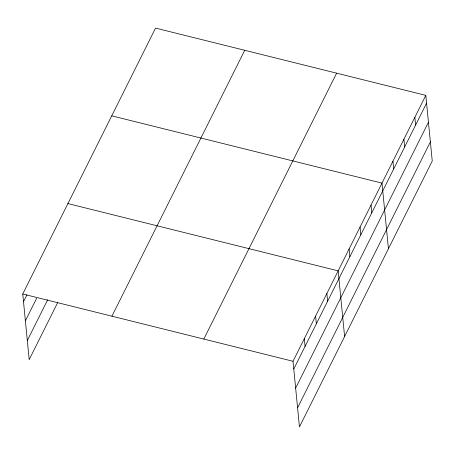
<?xml version="1.0" encoding="UTF-8"?>
<svg xmlns="http://www.w3.org/2000/svg" width="455" height="455" viewBox="0 0 455 455"><rect width="100%" height="100%" fill="white"/><g stroke="black" fill="none" stroke-linecap="round" stroke-linejoin="round"><path stroke-width="0.68" d="M57.717 302.501L29.188 359.632L22.75 293.993L155.547 28.091L425.812 95.368L432.25 161.007L299.453 426.909L293.014 361.27L425.812 95.368M23.506 301.728L26.959 294.823M25.383 320.838L36.667 298.235M27.311 340.522L47.695 299.714M111.936 316.191L244.733 50.295M203.829 339.066L336.626 73.164M293.776 369.005L426.574 103.109M295.648 388.115L428.445 122.213M297.581 407.799L430.379 141.903M111.725 115.837L381.99 183.115L388.428 248.754M67.903 203.584L338.167 270.861L344.606 336.507M22.75 293.993L293.014 361.27M414.858 117.305L415.614 125.045M403.903 139.241L404.66 146.982M392.944 161.178L393.706 168.919M371.035 205.051L371.792 212.792M360.081 226.988L360.838 234.729M349.122 248.925L349.884 256.665M326.878 293.464L327.64 301.204M315.594 316.066L316.35 323.801M304.304 338.668L305.06 346.403"/></g></svg>
